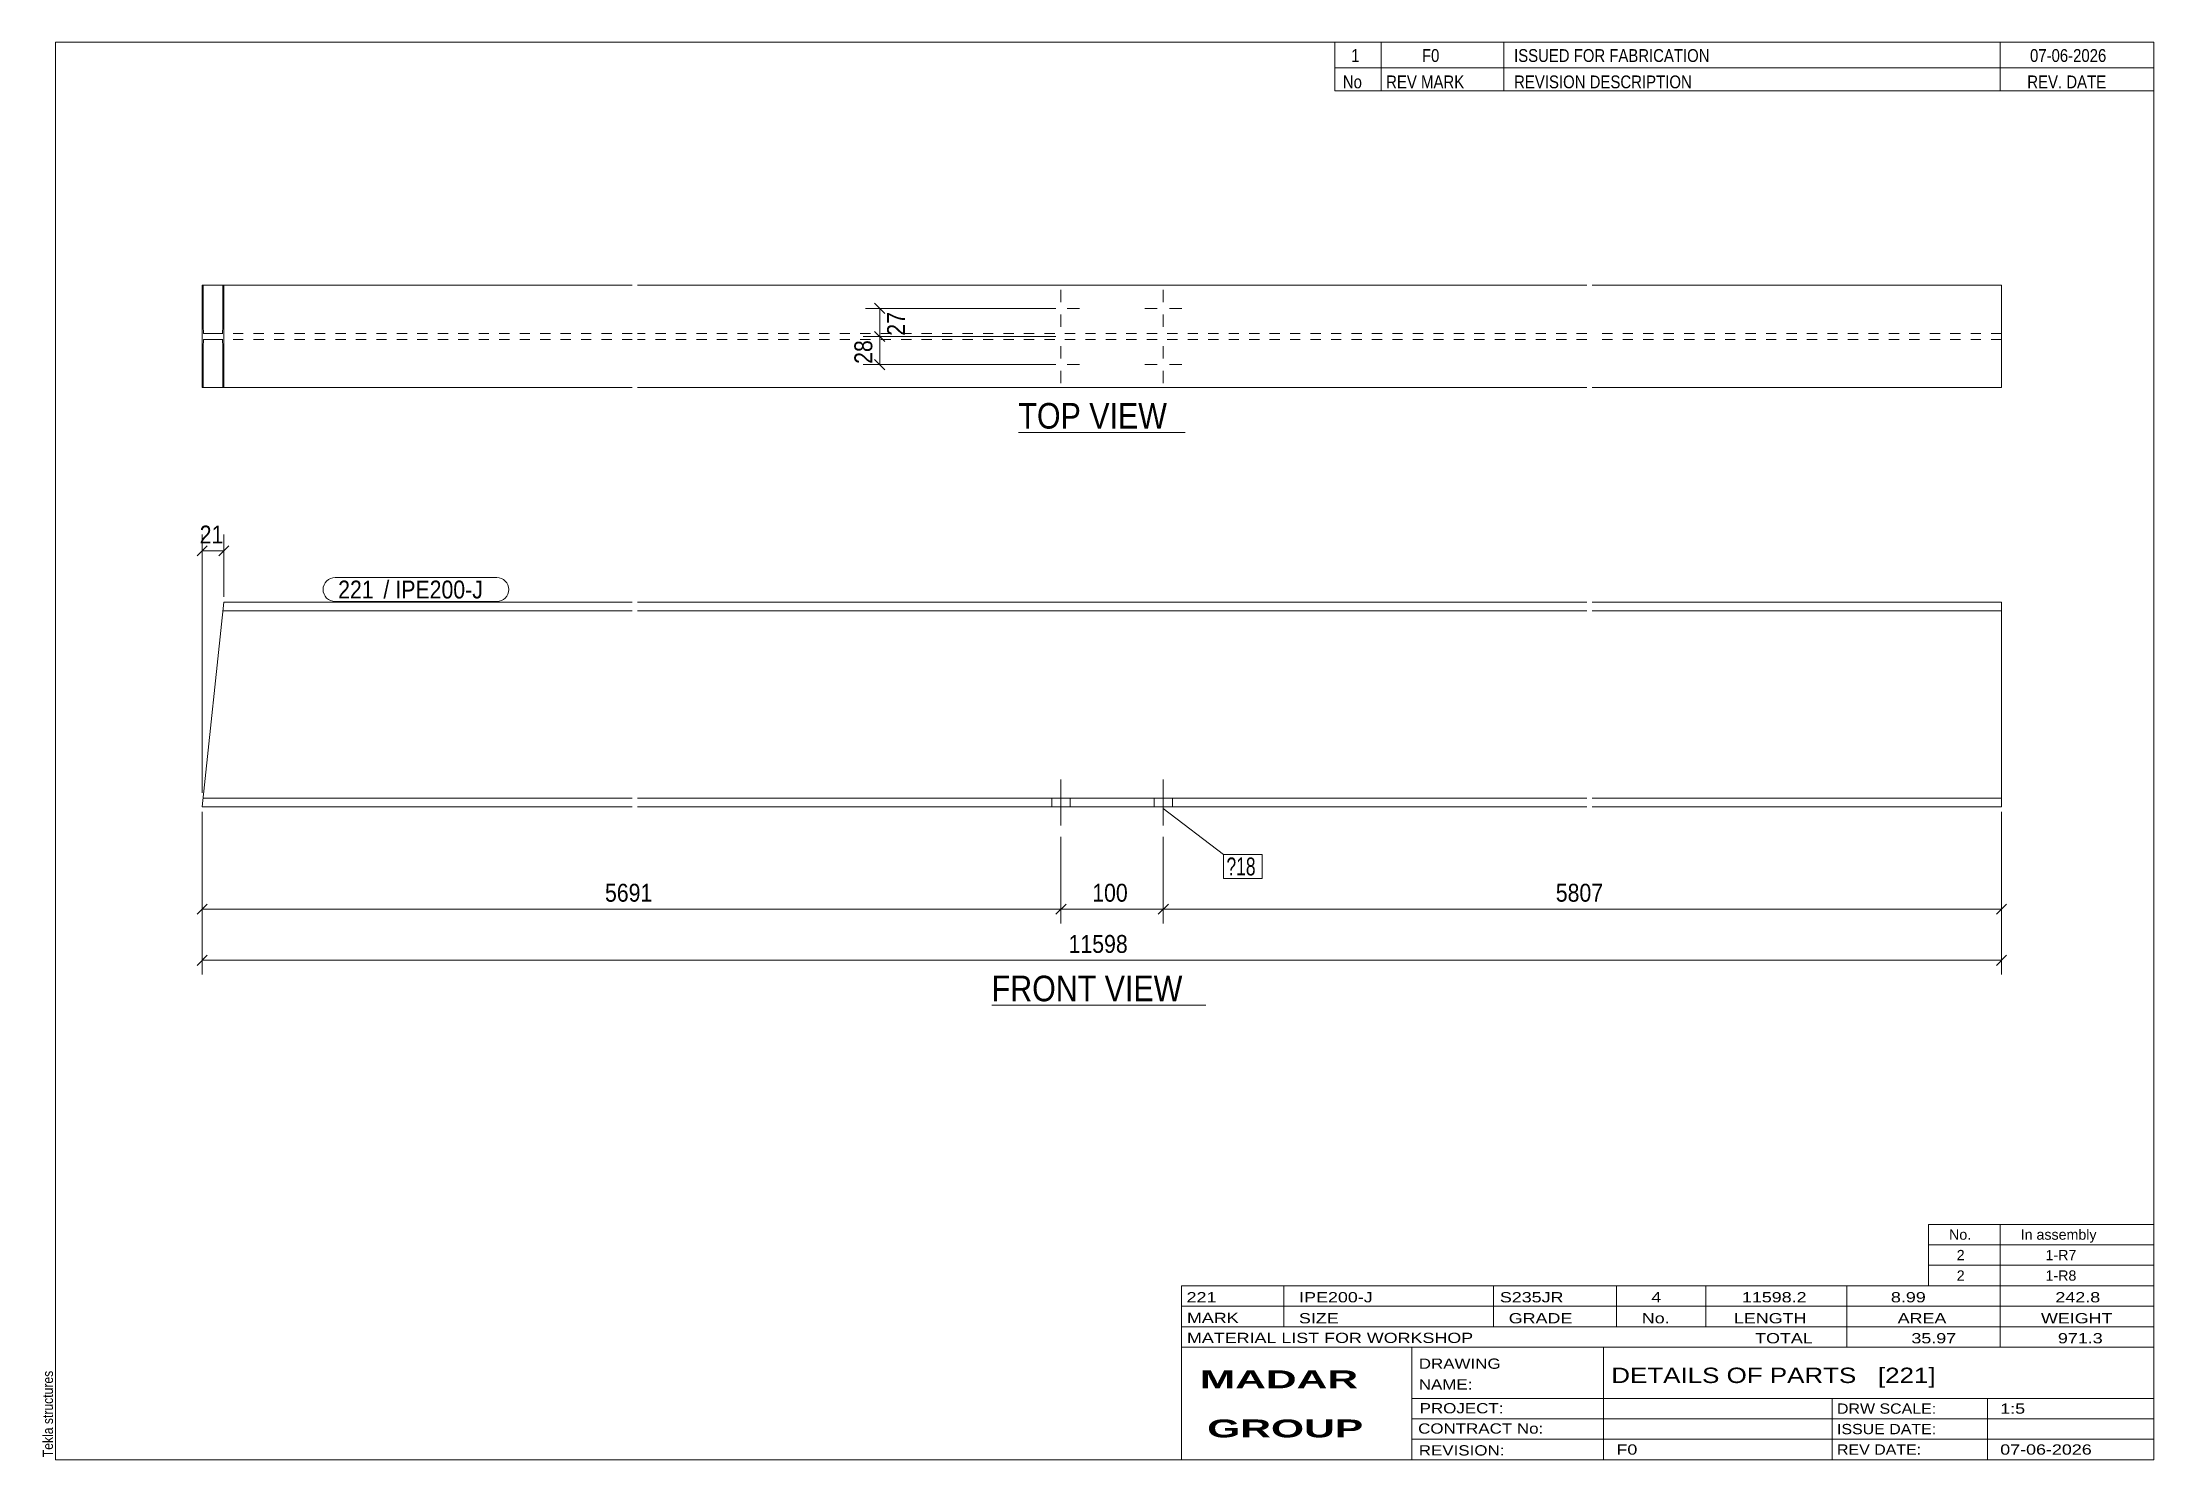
# Model space of a CAD drawing. Header units: millimetres. Extents: x 2 to 415, y 5 to 282.
import ezdxf

# ---------------------------------------------------------------- set-up
doc = ezdxf.new("R2010")
doc.units = ezdxf.units.MM
doc.linetypes.add('XKITLINE00', pattern=[0])
doc.linetypes.add('XKITLINE02', pattern=[4, 2, -2])
for name, color, linetype, lineweight in [('Bolt', 3, 'Continuous', 0), ('BoltMark', 7, 'Continuous', 0), ('Dimensions', 7, 'Continuous', 0), ('DrawingSheet', 5, 'Continuous', 0), ('OtherObjectType', 7, 'Continuous', 0), ('Part', 2, 'Continuous', 0), ('PartMark', 7, 'Continuous', 0)]:
    doc.layers.add(name, color=color, linetype=linetype, lineweight=lineweight)
doc.styles.add('ARIAL', font='ARIAL.TTF')
doc.styles.add('ARIAL_BOLD', font='ARIALBD.TTF')
doc.styles.add('ARIAL_NARROW', font='ARIALN.TTF')

# ---------------------------------------------------------------- blocks, each defined once
blk = doc.blocks.new('*A1')
at = {"layer": 'Bolt', "color": 3, "linetype": 'XKITLINE00', "lineweight": 0}
for p, q in [((201.46, 137.95), (201.46, 128.95)), ((201.46, 137.95), (201.46, 128.95)), ((221.46, 137.95), (221.46, 128.95)), ((221.46, 137.95), (221.46, 128.95)), ((199.66, 134.3), (199.66, 132.6)), ((199.66, 134.3), (199.66, 132.6)), ((203.26, 134.3), (203.26, 132.6)), ((203.26, 134.3), (203.26, 132.6)), ((219.66, 134.3), (219.66, 132.6)), ((219.66, 134.3), (219.66, 132.6)), ((223.26, 134.3), (223.26, 132.6)), ((223.26, 134.3), (223.26, 132.6))]:
    blk.add_line(p, q, dxfattribs=at)
blk = doc.blocks.new('*A2')
at = {"layer": 'Part', "color": 2, "linetype": 'XKITLINE00', "lineweight": 0}
for p, q in [((37.87, 172.6), (33.65, 132.6)), ((117.69, 170.9), (37.69, 170.9)), ((117.69, 172.6), (37.87, 172.6)), ((304.23, 172.6), (118.69, 172.6)), ((304.23, 170.9), (118.69, 170.9)), ((385.23, 172.6), (305.23, 172.6)), ((385.23, 170.9), (305.23, 170.9)), ((385.23, 172.6), (385.23, 169.3)), ((385.23, 169.3), (385.23, 135.9)), ((117.69, 132.6), (33.65, 132.6)), ((117.69, 134.3), (33.83, 134.3)), ((304.23, 134.3), (118.69, 134.3)), ((304.23, 132.6), (118.69, 132.6)), ((385.23, 134.3), (305.23, 134.3)), ((385.23, 132.6), (305.23, 132.6)), ((385.23, 135.9), (385.23, 134.3)), ((385.23, 134.3), (385.23, 132.6))]:
    blk.add_line(p, q, dxfattribs=at)
at = {"layer": 'Part', "color": 7, "linetype": 'XKITLINE02', "lineweight": 0}
for p, q in [((385.23, 134.42), (385.23, 135.29)), ((385.23, 134.3), (385.23, 134.42))]:
    blk.add_line(p, q, dxfattribs=at)
blk = doc.blocks.new('*A3')
at = {"layer": 'Bolt', "color": 3, "linetype": 'XKITLINE00', "lineweight": 0}
for p, q in [((201.46, 233.6), (201.46, 231.2)), ((221.46, 233.6), (221.46, 231.2)), ((197.86, 230), (200.26, 230)), ((201.46, 226.4), (201.46, 228.8)), ((205.06, 230), (202.66, 230)), ((217.86, 230), (220.26, 230)), ((221.46, 226.4), (221.46, 228.8)), ((225.06, 230), (222.66, 230)), ((197.86, 219), (200.26, 219)), ((201.46, 222.6), (201.46, 220.2)), ((205.06, 219), (202.66, 219)), ((217.86, 219), (220.26, 219)), ((221.46, 222.6), (221.46, 220.2)), ((225.06, 219), (222.66, 219)), ((201.46, 215.4), (201.46, 217.8)), ((221.46, 215.4), (221.46, 217.8))]:
    blk.add_line(p, q, dxfattribs=at)
blk = doc.blocks.new('*A4')
at = {"layer": 'Part', "color": 2, "linetype": 'XKITLINE00', "lineweight": 0}
for p, q in [((33.65, 214.5), (33.65, 234.5)), ((117.69, 234.5), (33.65, 234.5)), ((33.83, 226.66), (33.83, 234.5)), ((37.69, 226.66), (37.69, 234.5)), ((37.87, 214.5), (37.87, 234.5)), ((304.23, 234.5), (118.69, 234.5)), ((385.23, 234.5), (305.23, 234.5)), ((385.23, 234.5), (385.23, 214.5)), ((33.84, 226.05), (33.83, 226.66)), ((33.83, 222.34), (33.84, 222.95)), ((33.88, 225.53), (33.84, 226.05)), ((33.84, 222.95), (33.88, 223.47)), ((33.93, 225.18), (33.88, 225.53)), ((33.88, 223.47), (33.93, 223.82)), ((34, 225.06), (33.93, 225.18)), ((33.93, 223.82), (34, 223.94)), ((37.52, 225.06), (34, 225.06)), ((37.52, 223.94), (34, 223.94)), ((37.59, 225.18), (37.52, 225.06)), ((37.52, 223.94), (37.59, 223.82)), ((37.64, 225.53), (37.59, 225.18)), ((37.59, 223.82), (37.64, 223.47)), ((37.68, 226.05), (37.64, 225.53)), ((37.64, 223.47), (37.68, 222.95)), ((37.69, 226.66), (37.68, 226.05)), ((37.68, 222.95), (37.69, 222.34)), ((33.83, 214.5), (33.83, 222.34)), ((37.69, 214.5), (37.69, 222.34)), ((33.65, 214.5), (117.69, 214.5)), ((118.69, 214.5), (304.23, 214.5)), ((305.23, 214.5), (385.23, 214.5))]:
    blk.add_line(p, q, dxfattribs=at)
at = {"layer": 'Part', "color": 7, "linetype": 'XKITLINE02', "lineweight": 0}
for p, q in [((33.83, 234.5), (33.65, 234.5)), ((37.87, 234.5), (37.69, 234.5)), ((37.87, 234.5), (37.69, 234.5)), ((117.69, 225.06), (37.52, 225.06)), ((117.69, 223.94), (37.52, 223.94)), ((304.23, 225.06), (118.69, 225.06)), ((304.23, 223.94), (118.69, 223.94)), ((385.23, 225.06), (305.23, 225.06)), ((385.23, 223.94), (305.23, 223.94)), ((33.83, 214.5), (33.65, 214.5)), ((37.87, 214.5), (37.69, 214.5)), ((37.69, 214.5), (37.87, 214.5)), ((37.87, 214.5), (37.69, 214.5))]:
    blk.add_line(p, q, dxfattribs=at)
blk = doc.blocks.new('*A5')
at = {"layer": 'DrawingSheet', "color": 5, "linetype": 'XKITLINE00', "lineweight": 0}
for p, q in [((415, 282), (5, 282)), ((5, 282), (5, 5)), ((415, 5), (415, 282)), ((5, 5), (415, 5))]:
    blk.add_line(p, q, dxfattribs=at)
at = {"layer": 'DrawingSheet', "color": 5, "style": 'ARIAL', "width": 0.85}
blk.add_text('Tekla structures', height=2, rotation=90, dxfattribs=at).set_placement((4.5, 5.5))
blk = doc.blocks.new('*A6')
at = {"layer": 'OtherObjectType', "color": 7, "linetype": 'XKITLINE00', "lineweight": 0}
for p, q in [((371, 51), (415, 51)), ((371, 47), (371, 51)), ((385, 47), (385, 51)), ((415, 47), (415, 51)), ((371, 47), (415, 47)), ((371, 43), (371, 47)), ((385, 43), (385, 47)), ((415, 43), (415, 47)), ((371, 43), (415, 43)), ((371, 39), (371, 43)), ((385, 39), (385, 43)), ((415, 39), (415, 43)), ((371, 39), (415, 39))]:
    blk.add_line(p, q, dxfattribs=at)
at = {"layer": 'OtherObjectType', "color": 7, "style": 'ARIAL_NARROW', "width": 1.211571}
for s, p in [('No.', (375, 48)), ('In assembly', (389, 48)), ('2', (376.5, 44)), ('1-R7', (393.86, 44)), ('2', (376.5, 40)), ('1-R8', (393.86, 40))]:
    blk.add_text(s, height=2, dxfattribs=at).set_placement(p)
blk = doc.blocks.new('*A7')
at = {"layer": 'OtherObjectType', "color": 7, "linetype": 'XKITLINE00', "lineweight": 0}
for p, q in [((255, 282), (415, 282)), ((415, 282), (255, 282)), ((255, 282), (255, 277)), ((264, 282), (264, 277)), ((288, 282), (288, 277)), ((385, 282), (385, 277)), ((415, 282), (415, 277)), ((255, 277), (415, 277)), ((255, 277), (255, 272.5)), ((255, 277), (415, 277)), ((264, 277), (264, 272.5)), ((288, 277), (288, 272.5)), ((385, 277), (385, 272.5)), ((415, 277), (415, 272.5)), ((415, 272.5), (255, 272.5))]:
    blk.add_line(p, q, dxfattribs=at)
at = {"layer": 'OtherObjectType', "color": 7, "style": 'ARIAL_NARROW'}
for s, width, p in [('1', 1.017001, (258.16, 278.15)), ('F0', 1.017001, (272, 278.15)), ('ISSUED FOR FABRICATION', 1.017001, (290, 278.15)), ('07-06-2026', 1.017001, (390.82, 278.15)), ('No', 1.02, (256.54, 273)), ('REV MARK', 1.02, (265, 273)), ('REVISION DESCRIPTION', 1.02, (290, 273)), ('REV. DATE', 1.02, (390.28, 273))]:
    blk.add_text(s, height=2.5, dxfattribs=dict(at, width=width)).set_placement(p)
blk = doc.blocks.new('*A8')
at = {"layer": 'OtherObjectType', "color": 7, "linetype": 'XKITLINE00', "lineweight": 0}
for p, q in [((225, 39), (415, 39)), ((225, 39), (225, 35)), ((225, 39), (415, 39)), ((245, 35), (245, 39)), ((286, 35), (286, 39)), ((310, 35), (310, 39)), ((327.5, 35), (327.5, 39)), ((355, 35), (355, 39)), ((385, 35), (385, 39)), ((415, 35), (415, 39)), ((225, 35), (415, 35)), ((225, 35), (225, 5)), ((225, 35), (415, 35)), ((245, 31), (245, 35)), ((286, 31), (286, 35)), ((310, 31), (310, 35)), ((327.5, 31), (327.5, 35)), ((355, 31), (355, 35)), ((385, 31), (385, 35)), ((415, 31), (415, 35)), ((225, 31), (415, 31)), ((355, 27), (355, 31)), ((385, 27), (385, 31)), ((415, 27), (415, 31)), ((225, 27), (415, 27)), ((270, 21), (270, 27)), ((307.5, 17), (307.5, 27)), ((415, 21), (415, 27)), ((270, 21), (270, 5)), ((415, 17), (415, 21)), ((270, 17), (415, 17)), ((307.5, 5), (307.5, 17)), ((352.16, 13), (352.16, 17)), ((382.5, 5), (382.5, 17)), ((415, 13), (415, 17)), ((270, 13), (415, 13)), ((352.16, 5), (352.16, 13)), ((415, 9), (415, 13)), ((270, 9), (415, 9)), ((415, 5), (415, 9)), ((225, 5), (415, 5)), ((262.5, 5), (415, 5))]:
    blk.add_line(p, q, dxfattribs=at)
at = {"layer": 'OtherObjectType', "color": 7, "style": 'ARIAL_NARROW'}
for s, height, width, p in [('221', 2, 1.525501, (226.01, 35.76)), ('IPE200-J', 2, 1.525501, (248, 35.76)), ('S235JR', 2, 1.525501, (287.22, 35.76)), ('4', 2, 1.525501, (316.82, 35.76)), ('11598.2', 2, 1.525501, (334.52, 35.76)), ('8.99', 2, 1.525501, (363.64, 35.76)), ('242.8', 2, 1.525501, (395.78, 35.76)), ('MARK', 2, 1.525501, (226.08, 31.73)), ('SIZE', 2, 1.525501, (247.96, 31.66)), ('GRADE', 2, 1.525501, (288.96, 31.66)), ('No.', 2, 1.525501, (314.96, 31.66)), ('LENGTH', 2, 1.525501, (332.96, 31.66)), ('AREA', 2, 1.525501, (364.96, 31.66)), ('WEIGHT', 2, 1.525501, (392.96, 31.66)), ('MATERIAL LIST FOR WORKSHOP', 2, 1.525501, (226.08, 27.82)), ('TOTAL', 2, 1.525501, (337.1, 27.75)), ('35.97', 2, 1.525501, (367.64, 27.75)), ('971.3', 2, 1.525501, (396.27, 27.75)), ('DRAWING', 2, 1.445, (271.38, 22.78)), ('NAME:', 2, 1.445, (271.38, 18.72)), ('DETAILS OF PARTS   [221]', 3, 1.474651, (309, 20)), ('PROJECT:', 2, 1.445, (271.55, 14.07)), ('DRW SCALE:', 2, 1.36, (353.1, 14)), ('1:5', 2, 1.525501, (385, 14)), ('CONTRACT No:', 2, 1.445, (271.25, 10.11)), ('ISSUE DATE:', 2, 1.36, (353.1, 10)), ('REVISION:', 2, 1.445, (271.38, 5.84)), ('F0', 2, 1.525501, (310, 6)), ('REV DATE:', 2, 1.36, (353.1, 6)), ('07-06-2026', 2, 1.525501, (385, 6))]:
    blk.add_text(s, height=height, dxfattribs=dict(at, width=width)).set_placement(p)
at = {"layer": 'OtherObjectType', "color": 1, "style": 'ARIAL_BOLD', "width": 1.7}
for s, p in [('MADAR ', (228.58, 18.97)), ('GROUP', (230.03, 9.37))]:
    blk.add_text(s, height=3.5, dxfattribs=at).set_placement(p)
blk = doc.blocks.new('*A9')
at = {"layer": 'Dimensions', "color": 7, "linetype": 'XKITLINE00', "lineweight": 0}
for p, q in [((33.65, 131.6), (33.65, 99.8)), ((385.23, 131.6), (385.23, 99.8)), ((34.64, 103.59), (32.66, 101.61)), ((386.22, 103.59), (384.24, 101.61)), ((33.65, 102.6), (385.23, 102.6))]:
    blk.add_line(p, q, dxfattribs=at)
at = {"layer": 'Dimensions', "color": 3}
for p in [(33.65, 102.6), (385.23, 102.6)]:
    blk.add_point(p, dxfattribs=at)
at = {"layer": 'Dimensions', "color": 3, "style": 'ARIAL', "width": 0.85}
blk.add_text('11598', height=3.5, dxfattribs=at).set_placement((202.95, 104.05))
blk = doc.blocks.new('*A10')
at = {"layer": 'Dimensions', "color": 7, "linetype": 'XKITLINE00', "lineweight": 0}
for p, q in [((33.65, 135.3), (33.65, 185.8)), ((37.87, 173.6), (37.87, 185.8)), ((34.64, 183.59), (32.66, 181.61)), ((33.65, 182.6), (37.87, 182.6)), ((38.86, 183.59), (36.88, 181.61))]:
    blk.add_line(p, q, dxfattribs=at)
at = {"layer": 'Dimensions', "color": 3}
for p in [(33.65, 182.6), (37.87, 182.6)]:
    blk.add_point(p, dxfattribs=at)
at = {"layer": 'Dimensions', "color": 3, "style": 'ARIAL', "width": 0.85}
blk.add_text('21', height=3.5, dxfattribs=at).set_placement((33.16, 184.05))
blk = doc.blocks.new('*A11')
at = {"layer": 'Dimensions', "color": 7, "linetype": 'XKITLINE00', "lineweight": 0}
for p, q in [((33.65, 131.6), (33.65, 109.8)), ((201.46, 126.75), (201.46, 109.8)), ((34.64, 113.59), (32.66, 111.61)), ((33.65, 112.6), (201.46, 112.6)), ((202.45, 113.59), (200.47, 111.61))]:
    blk.add_line(p, q, dxfattribs=at)
at = {"layer": 'Dimensions', "color": 3}
for p in [(33.65, 112.6), (201.46, 112.6)]:
    blk.add_point(p, dxfattribs=at)
at = {"layer": 'Dimensions', "color": 3, "style": 'ARIAL', "width": 0.85}
blk.add_text('5691', height=3.5, dxfattribs=at).set_placement((112.36, 114.05))
blk = doc.blocks.new('*A12')
at = {"layer": 'Dimensions', "color": 7, "linetype": 'XKITLINE00', "lineweight": 0}
for p, q in [((201.46, 126.75), (201.46, 109.8)), ((221.46, 126.75), (221.46, 109.8)), ((202.45, 113.59), (200.47, 111.61)), ((201.46, 112.6), (221.46, 112.6)), ((222.45, 113.59), (220.47, 111.61))]:
    blk.add_line(p, q, dxfattribs=at)
at = {"layer": 'Dimensions', "color": 3}
for p in [(201.46, 112.6), (221.46, 112.6)]:
    blk.add_point(p, dxfattribs=at)
at = {"layer": 'Dimensions', "color": 3, "style": 'ARIAL', "width": 0.85}
blk.add_text('100', height=3.5, dxfattribs=at).set_placement((207.57, 114.05))
blk = doc.blocks.new('*A13')
at = {"layer": 'Dimensions', "color": 7, "linetype": 'XKITLINE00', "lineweight": 0}
for p, q in [((385.23, 131.6), (385.23, 109.8)), ((221.46, 126.75), (221.46, 109.8)), ((222.45, 113.59), (220.47, 111.61)), ((221.46, 112.6), (385.23, 112.6)), ((386.22, 113.59), (384.24, 111.61))]:
    blk.add_line(p, q, dxfattribs=at)
at = {"layer": 'Dimensions', "color": 3}
for p in [(221.46, 112.6), (385.23, 112.6)]:
    blk.add_point(p, dxfattribs=at)
at = {"layer": 'Dimensions', "color": 3, "style": 'ARIAL', "width": 0.85}
blk.add_text('5807', height=3.5, dxfattribs=at).set_placement((298.15, 114.05))
blk = doc.blocks.new('*A14')
at = {"layer": 'BoltMark', "color": 7, "linetype": 'XKITLINE00', "lineweight": 0}
for p, q in [((221.46, 132.25), (233.2, 123.29)), ((233.2, 123.29), (240.78, 123.29)), ((233.2, 118.59), (233.2, 123.29)), ((240.78, 118.59), (240.78, 123.29)), ((233.2, 118.59), (240.78, 118.59))]:
    blk.add_line(p, q, dxfattribs=at)
at = {"layer": 'BoltMark', "color": 3, "style": 'ARIAL_NARROW', "width": 0.85}
blk.add_text('?18', height=3.5, dxfattribs=at).set_placement((233.8, 119.19))
blk = doc.blocks.new('*A15')
at = {"layer": 'PartMark', "color": 7, "linetype": 'XKITLINE00', "lineweight": 0}
for p, q in [((59.62, 177.4), (91.2, 177.4)), ((59.62, 172.7), (91.2, 172.7))]:
    blk.add_line(p, q, dxfattribs=at)
for centre, start, end in [((59.62, 175.05), 90, 270), ((91.2, 175.05), 270, 90)]:
    blk.add_arc(centre, 2.35, start, end, dxfattribs=at)
at = {"layer": 'PartMark', "color": 1, "style": 'ARIAL', "width": 0.85}
blk.add_text('221', height=3.5, dxfattribs=at).set_placement((60.22, 173.3))
at = {"layer": 'PartMark', "color": 3, "style": 'ARIAL', "width": 0.85}
for s, p in [('/', (69.06, 173.3)), ('IPE200-J', (71.4, 173.3))]:
    blk.add_text(s, height=3.5, dxfattribs=at).set_placement(p)
blk = doc.blocks.new('*A16')
at = {"layer": 'OtherObjectType', "color": 7, "linetype": 'XKITLINE00', "lineweight": 0}
blk.add_line((187.92, 93.85), (229.78, 93.85), dxfattribs=at)
at = {"layer": 'OtherObjectType', "color": 3, "style": 'ARIAL', "width": 0.85}
blk.add_text('FRONT VIEW', height=5, dxfattribs=at).set_placement((187.92, 94.6))
blk = doc.blocks.new('*A17')
at = {"layer": 'Dimensions', "color": 7, "linetype": 'XKITLINE00', "lineweight": 0}
for p, q in [((200.46, 224.5), (162.84, 224.5)), ((165.05, 225.49), (167.03, 223.51)), ((166.04, 219), (166.04, 224.5)), ((200.46, 219), (162.84, 219)), ((165.05, 219.99), (167.03, 218.01))]:
    blk.add_line(p, q, dxfattribs=at)
at = {"layer": 'Dimensions', "color": 3}
for p in [(166.04, 224.5), (166.04, 219)]:
    blk.add_point(p, dxfattribs=at)
at = {"layer": 'Dimensions', "color": 3, "style": 'ARIAL', "width": 0.85}
blk.add_text('28', height=3.5, rotation=90.0002, dxfattribs=at).set_placement((164.59, 219.15))
blk = doc.blocks.new('*A18')
at = {"layer": 'Dimensions', "color": 7, "linetype": 'XKITLINE00', "lineweight": 0}
for p, q in [((200.46, 230), (163.24, 230)), ((165.05, 230.99), (167.03, 229.01)), ((166.04, 224.5), (166.04, 230)), ((200.46, 224.5), (163.24, 224.5)), ((165.05, 225.49), (167.03, 223.51))]:
    blk.add_line(p, q, dxfattribs=at)
at = {"layer": 'Dimensions', "color": 3}
for p in [(166.04, 230), (166.04, 224.5)]:
    blk.add_point(p, dxfattribs=at)
at = {"layer": 'Dimensions', "color": 3, "style": 'ARIAL', "width": 0.85}
blk.add_text('27', height=3.5, rotation=90.0002, dxfattribs=at).set_placement((170.99, 224.65))
blk = doc.blocks.new('*A19')
at = {"layer": 'OtherObjectType', "color": 7, "linetype": 'XKITLINE00', "lineweight": 0}
blk.add_line((193.14, 205.75), (225.74, 205.75), dxfattribs=at)
at = {"layer": 'OtherObjectType', "color": 3, "style": 'ARIAL', "width": 0.85}
blk.add_text('TOP VIEW', height=5, dxfattribs=at).set_placement((193.14, 206.5))

msp = doc.modelspace()

# ---------------------------------------------------------------- block references
at = {"lineweight": 0}
for name in ['*A5', '*A7', '*A4', '*A3', '*A18', '*A17', '*A19', '*A10', '*A15', '*A2', '*A1', '*A14', '*A9', '*A11', '*A13', '*A12', '*A16', '*A6', '*A8']:
    msp.add_blockref(name, (0, 0), dxfattribs=at)

doc.saveas('drawing.dxf')
